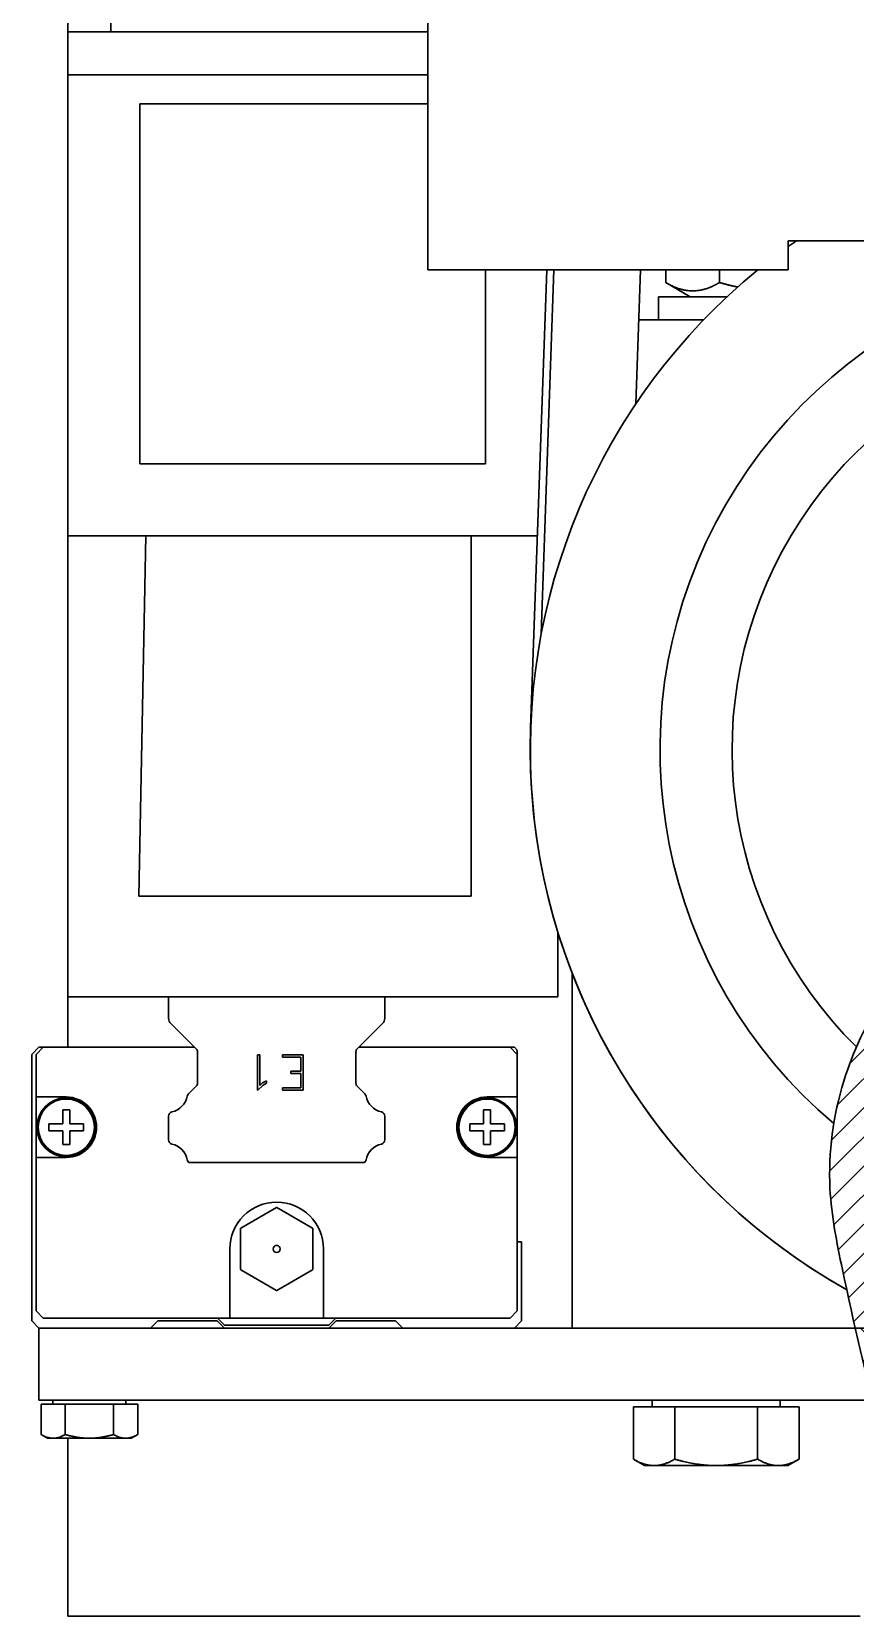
# Model space of a CAD drawing. Header units: millimetres. Extents: x 587 to 10361, y -8386 to 1488.
# Drawn here: x 5962.3 to 6019.5, y -229.8 to -119.8 of the extents above; entities that cross this region are included whole.
import ezdxf

# ---------------------------------------------------------------- set-up
doc = ezdxf.new("R2010")
doc.units = ezdxf.units.MM
for name, color, linetype, lineweight in [('Gruba', 7, 'Continuous', 30), ('Kreskowanie', 10, 'Continuous', 0), ('Widoczne (ISO)', 7, 'Continuous', 30)]:
    doc.layers.add(name, color=color, linetype=linetype, lineweight=lineweight)

msp = doc.modelspace()

# ---------------------------------------------------------------- hatches: boundary and pattern name
at = {"layer": 'Kreskowanie'}
h = msp.add_hatch(dxfattribs=at)
h.set_pattern_fill('ANSI31', color=256, scale=0.45)
h.set_pattern_definition([(45, (3921.040533765608, 68.47468106554356), (-1.01027881362028, 1.01027881362028), [])])
edge = h.paths.add_edge_path()
edge.add_line((6023.095447921868, -214.8099743861083), (6020.652073009023, -214.8099743861083))
edge.add_spline(control_points=[(6020.652073009023, -214.8099743861084), (6020.808123528811, -215.4767470796705), (6020.964642705861, -216.1433607328893), (6021.121161882911, -216.8099743861081)], knot_values=[0, 0, 0, 0, 2.055740479034898, 2.055740479034898, 2.055740479034898, 2.055740479034898], degree=3, periodic=0)
edge.add_line((6021.121161882911, -216.8099743861081), (6023.095447921869, -216.809974386108))
edge.add_line((6023.095447921868, -216.809974386108), (6023.095447921868, -216.2095141951463))
edge.add_line((6023.095447921868, -216.2095141951463), (6023.095447921868, -214.8099743861083))
edge = h.paths.add_edge_path()
edge.add_spline(control_points=[(6029.688752777998, -216.809974386108), (6029.923029944741, -216.1437038502239), (6030.157307111483, -215.4774333143398), (6030.379201154937, -214.809974386108)], knot_values=[69.84514158203173, 69.84514158203173, 69.84514158203173, 69.84514158203173, 71.93017812522746, 71.93017812522746, 71.93017812522746, 71.93017812522746], degree=3, periodic=0)
edge.add_line((6030.379201154937, -214.8099743861081), (6027.095447921868, -214.8099743861083))
edge.add_line((6027.095447921868, -214.8099743861083), (6027.095447921868, -216.2095141951455))
edge.add_line((6027.095447921868, -216.2095141951454), (6027.095447921868, -216.809974386108))
edge.add_line((6027.095447921868, -216.809974386108), (6029.688752777998, -216.809974386108))
edge = h.paths.add_edge_path()
edge.add_line((6023.095447921867, -191.8099743861077), (6023.095447921867, -189.1694849813607))
edge.add_line((6023.095447921867, -189.1694849813607), (6023.418696736126, -189.1694849813607))
edge.add_line((6023.418696736126, -189.1694849813607), (6023.418696736126, -187.9614864567673))
edge.add_line((6023.418696736125, -187.9614864567674), (6025.095447921868, -186.9934137083144))
edge.add_line((6025.095447921868, -186.9934137083144), (6026.772199107612, -187.9614864567679))
edge.add_line((6026.772199107612, -187.9614864567679), (6026.772199107612, -189.1694849813609))
edge.add_line((6026.772199107612, -189.1694849813609), (6027.095447921868, -189.1694849813609))
edge.add_line((6027.095447921868, -189.1694849813609), (6027.095447921867, -191.8099743861076))
edge.add_line((6027.095447921867, -191.8099743861075), (6027.095447921867, -209.8099743861053))
edge.add_line((6027.095447921867, -209.8099743861053), (6031.611991765705, -209.8099743861053))
edge.add_spline(control_points=[(6031.611991765707, -209.8099743861053), (6031.627568889489, -209.6845966290543), (6031.897150294889, -207.287526398317), (6031.605654578916, -204.8366103209431), (6031.260896162275, -202.5102914702984)], knot_values=[57.34545161681193, 57.34545161681193, 57.34545161681193, 57.34545161681193, 57.72952812658525, 64.68032469296664, 64.68032469296664, 64.68032469296664, 64.68032469296664], degree=3, periodic=0)
edge.add_spline(control_points=[(6031.260896162275, -202.5102914702984), (6031.192010538559, -202.0454734491664), (6030.914301634462, -200.2425831945366), (6030.647670799155, -198.4427985566761), (6030.668536222965, -197.1139832870213)], knot_values=[51.96033474738719, 51.96033474738719, 51.96033474738719, 51.96033474738719, 53.34916220944427, 57.34545161681192, 57.34545161681192, 57.34545161681192, 57.34545161681192], degree=3, periodic=0)
edge.add_spline(control_points=[(6030.668536222965, -197.1139832870213), (6030.677897345675, -196.5178198488587), (6030.915482085725, -193.8708734229397), (6034.194678189191, -188.1242542999616), (6024.764275288327, -181.8841367280803), (6021.251762310389, -186.9375652725297), (6020.103751283545, -189.0793368225102), (6019.581281400478, -190.28218879772)], knot_values=[27.13098473456453, 27.13098473456453, 27.13098473456453, 27.13098473456453, 28.92389130886063, 35.10975818038194, 44.69355620957762, 47.97832641473256, 51.96033474738721, 51.96033474738721, 51.96033474738721, 51.96033474738721], degree=3, periodic=0)
edge.add_spline(control_points=[(6019.581281400478, -190.28218879772), (6019.243273900704, -191.0603637737647), (6018.605120771948, -192.779586081276), (6018.173567692307, -194.6085160942259), (6018.008107243802, -195.6117363786821)], knot_values=[21.52759586682835, 21.52759586682835, 21.52759586682835, 21.52759586682835, 24.10372269102258, 27.13098473456452, 27.13098473456452, 27.13098473456452, 27.13098473456452], degree=3, periodic=0)
edge.add_spline(control_points=[(6018.008107243802, -195.6117363786821), (6017.762774244293, -197.0992401524288), (6017.544279229776, -200.5418164546888), (6018.306578855148, -204.345960015366), (6018.805072059569, -206.668134083159), (6018.907319402739, -207.1388661584391)], knot_values=[9.923047889538715, 9.923047889538715, 9.923047889538715, 9.923047889538715, 14.4116570052633, 20.08395099442125, 21.52759586682835, 21.52759586682835, 21.52759586682835, 21.52759586682835], degree=3, periodic=0)
edge.add_spline(control_points=[(6018.907319402739, -207.1388661584391), (6018.907801817022, -207.1410871244793), (6018.90828425614, -207.1433080820919), (6018.908766720076, -207.1455290312826)], knot_values=[9.916236613222235, 9.916236613222235, 9.916236613222235, 9.916236613222235, 9.923047889538715, 9.923047889538715, 9.923047889538715, 9.923047889538715], degree=3, periodic=0)
edge.add_spline(control_points=[(6018.908766720076, -207.1455290312826), (6019.10196854222, -208.0349041724866), (6019.299150034662, -208.922928799826), (6019.49921654792, -209.8099743861084)], knot_values=[7.1886731638307, 7.1886731638307, 7.1886731638307, 7.1886731638307, 9.916236613222235, 9.916236613222235, 9.916236613222235, 9.916236613222235], degree=3, periodic=0)
edge.add_line((6019.499216547919, -209.8099743861084), (6023.095447921867, -209.8099743861053))
edge.add_line((6023.095447921867, -209.8099743861053), (6023.095447921866, -191.8099743861076))
h = msp.add_hatch(dxfattribs=at)
h.set_pattern_fill('ANSI31', color=256, scale=0.45, angle=90)
h.set_pattern_definition([(135, (3921.040533765608, 68.47468106554356), (-1.01027881362028, -1.01027881362028), [])])
edge = h.paths.add_edge_path()
edge.add_line((6023.095447921868, -209.8099743861053), (6019.499216547921, -209.8099743861083))
edge.add_spline(control_points=[(6019.49921654792, -209.8099743861084), (6019.875716660234, -211.4792830446287), (6020.26243393655, -213.1451244758117), (6020.652073009024, -214.8099743861084)], knot_values=[2.055740479034898, 2.055740479034898, 2.055740479034898, 2.055740479034898, 7.188673163830702, 7.188673163830702, 7.188673163830702, 7.188673163830702], degree=3, periodic=0)
edge.add_line((6020.652073009025, -214.8099743861084), (6023.095447921868, -214.8099743861083))
edge.add_line((6023.095447921868, -214.8099743861083), (6023.095447921868, -209.8099743861053))
edge = h.paths.add_edge_path()
edge.add_spline(control_points=[(6030.379201154937, -214.809974386108), (6030.928852002523, -213.1566205604697), (6031.402520501652, -211.4959748069907), (6031.611991765706, -209.8099743861053)], knot_values=[64.68032469296665, 64.68032469296665, 64.68032469296665, 64.68032469296665, 69.84514158203176, 69.84514158203176, 69.84514158203176, 69.84514158203176], degree=3, periodic=0)
edge.add_line((6031.611991765707, -209.8099743861053), (6027.095447921868, -209.8099743861053))
edge.add_line((6027.095447921868, -209.8099743861053), (6027.095447921868, -214.8099743861081))
edge.add_line((6027.095447921868, -214.8099743861083), (6030.379201154938, -214.8099743861083))

# ---------------------------------------------------------------- linework, layer by layer
at = {"layer": 'Gruba'}
for p, q in [((5964.845447916559, -119.8099743807198), (5964.84544791653, 19.21702561928419)), ((5967.845447916559, -119.8099743807194), (5967.84544791653, 19.21702561928464)), ((5989.845447968515, -136.339268942741), (5989.845447968506, -106.3392689427409)), ((5967.845447916559, -119.8099743807194), (5964.845447916559, -119.8099743807198)), ((5964.845447921465, -122.8099743802843), (5964.845447921465, -119.8099743802845)), ((5967.845447916559, -119.8099743802836), (5989.845447968508, -119.8099743802766)), ((5964.845447922267, -154.8099743823392), (5964.845447922262, -122.8099743819843)), ((5964.845447921465, -122.8099743802843), (5989.845447968509, -122.8099743802763)), ((5969.845447922266, -149.8099743823384), (5969.845447922262, -124.8099743823393)), ((5969.845447922262, -124.8099743823393), (5989.845447968517, -124.8099743823354)), ((6014.845447969358, -136.3392689420078), (6014.845447969357, -134.3392689420078)), ((6014.845447969357, -134.3392689420078), (6064.845447969357, -134.3392689419932)), ((5989.845447968515, -136.339268942741), (5994.845447969359, -136.3392689420136)), ((5993.845447922262, -136.33926894203), (5993.845447922266, -149.8099743823337)), ((6014.845447969358, -136.3392689420078), (5994.845447969359, -136.3392689420136)), ((5996.970849808031, -168.133960403153), (5998.084416602996, -136.3392689420129)), ((5997.704499510283, -161.6172981661878), (5998.589828874797, -136.3392689420127)), ((6004.267641254065, -145.6434469792736), (6004.593507719208, -136.3392689420109)), ((6006.339909078901, -136.3392689420109), (6006.339909078902, -137.2252726105215)), ((6010.079833146398, -136.3392689420097), (6010.079833146398, -137.2252726090308)), ((6008.045447922261, -138.2099743825511), (6006.348433608202, -137.2302027115115)), ((6005.845447922261, -138.2099743825518), (6010.603363121923, -138.209974380876)), ((6005.845447922261, -139.8099743825518), (6005.845447922261, -138.2099743825518)), ((6008.978399687938, -139.8099743823311), (6004.471950875733, -139.809974382332)), ((5993.845447922266, -149.8099743823337), (5969.845447922266, -149.8099743823384)), ((5964.845447922267, -154.8099743851644), (5964.845447922274, -186.8099743851631)), ((5964.845447922267, -154.8099743823392), (5997.437504703162, -154.8099743823328)), ((5969.770809671016, -179.8099743851624), (5970.268327379927, -154.8099743851633)), ((5992.845447922266, -154.8099743851589), (5992.845447922271, -179.8099743851578)), ((5992.845447922271, -179.8099743851578), (5969.770809671016, -179.8099743851624)), ((5998.845447922271, -182.2838969018272), (5998.845447922272, -186.8099743851565)), ((5999.845447921869, -209.8099743861084), (5999.845447921868, -185.1664940519967)), ((5998.845447922272, -186.8099743851565), (5964.845447922274, -186.8099743851631)), ((5964.845447921339, -186.8099743899663), (5964.84544792134, -190.3099743857272)), ((5971.845447922268, -188.3028670057045), (5971.845447922268, -186.8099743851629)), ((5986.845447922267, -186.80997438516), (5986.845447922267, -188.3028670057015)), ((5973.757579952268, -190.422105815704), (5971.991894532268, -188.6564203957043)), ((5986.699001312267, -188.6564203957015), (5984.933315892267, -190.4221058157018)), ((5962.345447922267, -190.8099743858685), (5962.845447922267, -190.3099743858685)), ((5962.345447922269, -209.3099743858683), (5962.345447922267, -190.8099743858685)), ((5962.645447922268, -190.8099743857248), (5963.145447922268, -190.3099743857248)), ((5962.645447922268, -193.7599743857247), (5962.645447922268, -190.8099743857248)), ((5962.845447922267, -190.3099743858685), (5963.145447922268, -190.3099743858685)), ((5963.145447922268, -190.3099743857248), (5973.645448522268, -190.3099743857244)), ((5973.845447922268, -192.7919297957038), (5973.845447922268, -190.634237845704)), ((5978.014614589019, -193.2780577189247), (5978.014614589019, -190.8280577190229)), ((5978.014614589019, -190.8280577190229), (5978.177947922346, -190.8280577190228)), ((5978.177947922346, -190.8280577190228), (5978.177947922346, -192.9612352189374)), ((5979.75820208901, -190.9945577190493), (5979.75820208901, -190.8312243857225)), ((5979.75820208901, -190.8312243857225), (5981.180031255619, -190.8312243857223)), ((5981.016697922292, -190.9945577190491), (5979.75820208901, -190.9945577190493)), ((5981.016697922292, -191.9745577190098), (5981.016697922292, -190.9945577190491)), ((5981.180031255619, -190.8312243857223), (5981.180031255619, -193.2812243856241)), ((5984.845447922267, -190.6342378457018), (5984.845447922267, -192.7919297957017)), ((5985.045447322268, -190.309974385724), (5995.545447922268, -190.3099743857236)), ((5995.545447922268, -190.3099743857236), (5996.045447922268, -190.8099743857235)), ((5995.545447922268, -190.3099743858673), (5995.845447922267, -190.3099743858673)), ((5995.845447922267, -190.3099743858673), (5996.045447922268, -190.5099743858673)), ((5996.045447922268, -190.8099743857235), (5996.045447922268, -190.5099743858673)), ((5996.045447922268, -190.8099743857235), (5996.045447922268, -193.7599743857236)), ((5980.330825422319, -192.1378910523367), (5980.330825422319, -191.97455771901)), ((5980.330825422319, -191.9745577190099), (5981.016697922292, -191.9745577190098)), ((5981.016697922292, -192.1378910523366), (5980.330825422319, -192.1378910523367)), ((5981.016697922292, -193.1178910522974), (5981.016697922292, -192.1378910523366)), ((5973.224944742268, -193.5366991257039), (5973.757580372268, -193.0040614157037)), ((5978.049067922351, -193.2780577189247), (5978.014614589019, -193.2780577189247)), ((5978.396470422338, -192.9324327189386), (5978.049067922351, -193.2780577189247)), ((5978.177947922346, -192.9612352189374), (5978.364568755672, -192.7731102189449)), ((5978.364568755673, -192.7731102189449), (5978.635727922328, -192.6393077189502)), ((5978.635727922328, -192.8113910522767), (5978.396470422338, -192.9324327189386)), ((5978.635727922328, -192.6393077189502), (5978.635727922328, -192.8113910522767)), ((5979.75820208901, -193.1178910522976), (5981.016697922292, -193.1178910522974)), ((5979.75820208901, -193.2812243856245), (5979.75820208901, -193.1178910522976)), ((5981.180031255619, -193.2812243856241), (5979.75820208901, -193.2812243856245)), ((5984.933315472268, -193.0040614157016), (5985.465951102267, -193.5366991257015)), ((5962.645447922268, -193.7599743857247), (5964.745447922268, -193.7599743857247)), ((5962.645447922268, -197.9599743857416), (5962.645447922268, -193.7599743857417)), ((5993.945447922268, -193.7599743857236), (5996.045447922268, -193.7599743857236)), ((5996.045447922268, -193.7599743857404), (5996.045447922268, -197.9599743857405)), ((5971.845447922269, -196.7311361857039), (5971.845447922268, -195.0888205657041)), ((5986.845447922267, -195.0888205657011), (5986.845447922267, -196.731136185701)), ((5964.745447922269, -197.9599743857246), (5962.645447922268, -197.9599743857246)), ((5962.645447922268, -208.6099743857246), (5962.645447922268, -197.9599743857246)), ((5996.045447922268, -197.9599743857235), (5993.945447922268, -197.9599743857236)), ((5996.045447922268, -197.9599743857235), (5996.045447922268, -208.6099743857234)), ((5973.251665002268, -198.3099783757036), (5973.224945272268, -198.2832586457037)), ((5985.439230842268, -198.3099783757012), (5973.251665002268, -198.3099783757036)), ((5985.465950572268, -198.2832586457012), (5985.439230842268, -198.3099783757011)), ((5979.338068024354, -201.4274838258062), (5976.852827820288, -202.8623379265512)), ((5981.838068024248, -202.8623379265509), (5979.352827820183, -201.4274838258062)), ((5976.845447922268, -202.8751202848761), (5976.845447922268, -205.7448284864425)), ((5981.845447922268, -205.7448284864424), (5981.845447922268, -202.8751202848758)), ((5976.095447922269, -209.1099743857241), (5976.095447922268, -204.3099743857241)), ((5982.595447922268, -204.3099743857239), (5982.595447922269, -209.1099743857238)), ((5996.345447922268, -203.8099743858671), (5996.045447922268, -203.8099743858672)), ((5996.345447922268, -209.309974385867), (5996.345447922268, -203.8099743858671)), ((5976.852827820288, -205.7576108447674), (5979.338068024354, -207.1924649455123)), ((5979.352827820183, -207.1924649455123), (5981.838068024248, -205.7576108447673)), ((5963.145447922268, -209.1099743857245), (5962.645447922268, -208.6099743857246)), ((5996.045447922268, -208.6099743857234), (5995.545447922268, -209.1099743857234)), ((5962.845447922269, -209.8099743858683), (5962.345447922269, -209.3099743858683)), ((5962.845447921865, -214.8099743861092), (5962.845447921865, -209.8099743861092)), ((5962.845447921865, -209.809974386109), (6019.49921654792, -209.8099743861084)), ((5976.095447922269, -209.1099743857241), (5963.145447922268, -209.1099743857245)), ((5970.595447922269, -209.8099743858679), (5971.095447922269, -209.3099743858679)), ((5971.095447922269, -209.3099743858679), (5975.220447922269, -209.3099743858678)), ((5975.720447922269, -209.8099743858678), (5975.220447922268, -209.3099743858678)), ((5975.720447922269, -209.5999743857578), (5975.230447922268, -209.1099743857579)), ((5982.970447922269, -209.5999743857576), (5975.720447922269, -209.5999743857579)), ((5982.595447922268, -209.1099743857408), (5976.095447922269, -209.109974385741)), ((5995.545447922268, -209.1099743857234), (5982.595447922269, -209.1099743857238)), ((5983.460447922269, -209.1099743857576), (5982.970447922269, -209.5999743857576)), ((5983.470447922268, -209.3099743858676), (5982.970447922269, -209.8099743858676)), ((5983.470447922268, -209.3099743858676), (5987.595447922268, -209.3099743858675)), ((5987.595447922268, -209.3099743858675), (5988.095447922269, -209.8099743858673)), ((5996.345447922268, -209.309974385867), (5995.845447922268, -209.8099743858671)), ((6019.499216547919, -209.8099743861058), (5999.845447921869, -209.8099743861084)), ((6019.49921654792, -209.8099743861084), (6023.095447921867, -209.8099743861053)), ((5962.845447921865, -214.8099743861092), (6023.095447921867, -214.8099743861083)), ((6005.40544796643, -215.2739418735525), (6005.40544796643, -214.8099743861062)), ((6014.285447966433, -215.2739418735528), (6014.285447966433, -214.8099743861097)), ((5964.845447921345, -217.4497630645526), (5964.845447921347, -229.8099743899636)), ((5964.845447921347, -229.8099743899636), (6019.845447921345, -229.8099743899463))]:
    msp.add_line(p, q, dxfattribs=at)
for centre, radius in [((5964.745447922268, -195.8599743857416), 2.049999999999991), ((5964.745447922268, -195.8599743857229), 1.953762470121472), ((5993.945447922268, -195.8599743857405), 2.049999999999991), ((5993.945447922268, -195.8599743857219), 1.953762470121472), ((5979.345447922268, -204.3099743856228), 0.249999999999999)]:
    msp.add_circle(centre, radius, dxfattribs=at)
for centre, radius, start, end in [((6039.949600356751, -169.639233996878), 43, 124.8220592441189, 125.7194954809987), ((6039.949600356751, -169.639233996878), 42.99999999999997, 129.2477226316159, 240.7017792138722), ((6039.949600356751, -169.639233996878), 33.99999999999996, 357.8736210899716, 229.8089752655925), ((6039.949600356557, -169.639233997028), 28.99999999999996, 356.7455823513556, 225.3836808308717), ((6039.949600355814, -169.6392339975705), 43.00510257216818, 177.9941114129465, 240.7078048104032), ((5972.34544785704, -188.3028670315362), 0.4999999347719662, 179.9999971683443, 225.0000031922263), ((5986.345447987495, -188.3028670315334), 0.4999999347719299, 314.9999968077737, 2.831642642241727e-06), ((5973.545447966846, -190.6342378359509), 0.2999999554215896, 359.9999980909034, 45.00000470306514), ((5985.145447877689, -190.6342378359486), 0.2999999554216358, 134.9999952969441, 180.0000019090965), ((5973.437077231425, -193.7488307680563), 0.3000000444048345, 135.0001143587101, 169.2414088169046), ((5973.545447899792, -192.7919297876828), 0.3000000224763958, 315.0001140415363, 359.9999985212165), ((5985.145447944744, -192.7919297876805), 0.3000000224763706, 180.0000014787705, 224.9998859584822), ((5985.253818613111, -193.7488307680539), 0.3000000444048537, 10.75859118313377, 44.99988564129907), ((5964.745447922268, -195.8599743857246), 2.099999999999992, 270, 90), ((5971.76695907596, -193.4314895372004), 1.399999987952918, 282.8641697195142, 349.241411519522), ((5986.923936768577, -193.4314895371974), 1.39999998795291, 190.7585884805036, 257.1358302804858), ((5993.945447922268, -195.8599743857236), 2.099999999999992, 90, 270), ((5972.145447941002, -195.0888205849315), 0.3000000187338656, 102.8641726148387, 179.9999963777413), ((5986.545447925881, -195.0888205671099), 0.2999999963871251, 0, 77.13583078827756), ((5972.145447918656, -196.7311361842951), 0.299999996387125, 180, 257.1358307882775), ((5986.545447903534, -196.7311361664736), 0.3000000187338696, 282.8641726148387, 359.9999963777413), ((5971.766959088885, -198.3884672079735), 1.39999997899751, 10.75856746153743, 77.1358307393716), ((5986.923936755651, -198.3884672079705), 1.399999978997498, 102.8641692606284, 169.2414325384882), ((5973.437077324037, -198.0711266095395), 0.3000000135913767, 190.758567769904, 224.9999978926096), ((5985.253818520499, -198.0711266095371), 0.3000000135914094, 315.0000021073996, 349.2414322301216), ((5979.345447922268, -204.309974385724), 3.249999999999988, 0, 180), ((5979.345447922268, -204.3099743856592), 2.882499999999988, 89.85330864635107, 90.14669135364895), ((5979.345447922268, -204.3099743856592), 2.882499999999983, 149.85330864379, 150.1466913553254), ((5979.345447922268, -204.3099743856592), 2.882499999999983, 29.85330864467462, 30.14669135620997), ((5979.345447922268, -204.3099743856592), 2.882499999999983, 209.8533086446746, 210.14669135621), ((5979.345447922268, -204.3099743856592), 2.882499999999983, 329.85330864379, 330.1466913553255), ((5979.345447922268, -204.3099743856592), 2.882499999999988, 269.8533086463511, 270.146691353649)]:
    msp.add_arc(centre, radius, start, end, dxfattribs=at)
for points, weights in [([(6006.339909078902, -137.2252726105215), (6008.20987111265, -138.3086059431096), (6010.079833146398, -137.2252726090308)], [1, 1.154700538379253, 1]), ([(6010.079833146398, -137.2252726090308), (6010.732937013882, -137.4138078240338), (6011.338742475232, -137.5390967496139)], [1, 1.023872545452664, 1.04037732822835]), ([(5964.505447922268, -195.6199743857168), (5964.505447922268, -195.4115302836805), (5964.505447922271, -194.6599743857225)], [3.786192365626034, 3.018370840533556, 1.498712528871951]), ([(5964.505447922268, -194.6599743857198), (5964.745447922268, -194.6599743857198), (5964.985447922271, -194.6599743857198)], [1.301183440744208, 1.326951951023682, 1.301183440744208]), ([(5964.98544792227, -194.6599743857223), (5964.985447922269, -195.4115302836806), (5964.98544792227, -195.6199743857167)], [1.49871252887187, 3.018370840533524, 3.786192365626023]), ([(5993.705447922269, -195.6199743857156), (5993.705447922269, -195.4115302836798), (5993.70544792227, -194.6599743857212)], [3.786192365626089, 3.018370840533513, 1.498712528871565]), ([(5993.705447922266, -194.6599743857188), (5993.945447922267, -194.6599743857185), (5994.185447922268, -194.6599743857186)], [1.301183440744208, 1.326951951023682, 1.301183440744208]), ([(5994.185447922268, -194.6599743857214), (5994.185447922268, -195.4115302836797), (5994.185447922267, -195.6199743857156)], [1.49871252887187, 3.018370840533501, 3.786192365625999]), ([(5963.545447922269, -196.0999743857215), (5963.545447922269, -195.8599743857196), (5963.545447922269, -195.6199743857183)], [4.203092582752699, 4.286330219379745, 4.203092582752705]), ([(5963.545447922272, -195.6199743857198), (5964.297003820234, -195.6199743857167), (5964.50544792227, -195.619974385716)], [1.498712528871868, 3.018370840533501, 3.786192365625989]), ([(5964.985447922267, -195.619974385716), (5965.193892024304, -195.6199743857167), (5965.945447922264, -195.6199743857196)], [3.786192365626086, 3.018370840533633, 1.498712528872013]), ([(5965.945447922269, -196.0999743857213), (5965.945447922269, -195.8599743857194), (5965.945447922269, -195.619974385718)], [4.203092582752706, 4.286330219379745, 4.203092582752703]), ([(5992.745447922268, -196.0999743857204), (5992.745447922268, -195.8599743857187), (5992.745447922268, -195.6199743857171)], [4.203092582752702, 4.286330219379748, 4.203092582752701]), ([(5992.745447922272, -195.6199743857186), (5993.497003820233, -195.6199743857155), (5993.705447922269, -195.6199743857151)], [1.498712528871873, 3.018370840533543, 3.786192365626031]), ([(5994.185447922267, -195.619974385715), (5994.393892024304, -195.6199743857155), (5995.145447922266, -195.6199743857187)], [3.786192365625936, 3.018370840533386, 1.498712528871619]), ([(5995.145447922269, -196.0999743857203), (5995.145447922269, -195.8599743857185), (5995.145447922269, -195.6199743857171)], [4.203092582752705, 4.286330219379746, 4.203092582752703]), ([(5964.50544792227, -196.099974385716), (5964.297003820235, -196.0999743857167), (5963.545447922271, -196.0999743857199)], [3.786192365625936, 3.018370840533386, 1.498712528871619]), ([(5964.505447922266, -197.0599743857172), (5964.50544792227, -196.3084184877526), (5964.50544792227, -196.0999743857152)], [1.498712528871872, 3.018370840533527, 3.786192365626025]), ([(5965.945447922264, -196.0999743857198), (5965.193892024303, -196.0999743857166), (5964.985447922267, -196.099974385716)], [1.498712528871873, 3.018370840533543, 3.786192365626031]), ([(5964.985447922269, -196.0999743857152), (5964.985447922269, -196.3084184877525), (5964.985447922269, -197.0599743857169)], [3.786192365626025, 3.018370840533593, 1.498712528872135]), ([(5993.705447922268, -196.099974385715), (5993.497003820233, -196.0999743857155), (5992.745447922272, -196.0999743857187)], [3.786192365626086, 3.018370840533633, 1.498712528872013]), ([(5993.705447922269, -197.0599743857161), (5993.705447922266, -196.3084184877516), (5993.705447922269, -196.0999743857142)], [1.498712528871871, 3.018370840533536, 3.786192365626035]), ([(5995.145447922268, -196.0999743857188), (5994.393892024305, -196.0999743857154), (5994.185447922267, -196.0999743857149)], [1.498712528871868, 3.018370840533501, 3.786192365625989]), ([(5994.185447922268, -196.0999743857142), (5994.185447922268, -196.3084184877517), (5994.185447922271, -197.0599743857159)], [3.786192365626046, 3.018370840533571, 1.498712528871965]), ([(5964.985447922268, -197.0599743857197), (5964.745447922268, -197.0599743857197), (5964.505447922268, -197.0599743857197)], [1.301183440744208, 1.326951951023682, 1.301183440744208]), ([(5994.185447922268, -197.0599743857189), (5993.94544792227, -197.0599743857185), (5993.705447922269, -197.0599743857189)], [1.301183440744208, 1.326951951023682, 1.301183440744208])]:
    msp.add_rational_spline(points, weights, degree=2, dxfattribs=at)
msp.add_spline([(6021.121161882911, -216.8099743861081), (6018.604086538351, -205.7254790861732), (6017.742624263079, -200.1189826893385), (6018.700167214407, -192.664357898039), (6021.472039710585, -186.7208017571054), (6023.691429983435, -184.2992274515243), (6031.906254442143, -189.2354044922138), (6030.847900124983, -195.3300607656663), (6031.049504520637, -201.1157453216861), (6031.65426269958, -209.4334130525292), (6029.688752777998, -216.809974386108)], degree=3, dxfattribs=at)
at = {"layer": 'Widoczne (ISO)'}
for p, q in [((5962.993386627324, -215.0740007691975), (5962.993386627324, -217.1904141951848)), ((5964.66984407269, -215.0740007691975), (5962.993386627324, -215.0740007691975)), ((5963.812155069677, -215.0740007691975), (5963.812155069677, -214.8099743861071)), ((5964.66984407269, -215.0740007691975), (5964.66984407269, -217.1904141951848)), ((5968.022758963421, -215.0740007691975), (5964.66984407269, -215.0740007691975)), ((5968.022758963421, -215.0740007691975), (5968.022758963421, -217.1904141951848)), ((5969.699216408787, -215.0740007691977), (5968.022758963421, -215.0740007691975)), ((5968.880447966434, -215.0740007691977), (5968.880447966434, -214.8099743861071)), ((5969.699216408787, -215.0740007691977), (5969.699216408787, -217.1904141951848)), ((6004.097593861865, -215.2739418735525), (6004.097593861865, -218.902079175245)), ((6006.971520911062, -215.2739418735525), (6004.097593861865, -215.2739418735525)), ((6006.971520911062, -215.2739418735525), (6006.971520911062, -218.902079175245)), ((6012.719375009459, -215.2739418735525), (6006.971520911062, -215.2739418735525)), ((6012.719375009459, -215.2739418735525), (6012.719375009459, -218.902079175245)), ((6015.593302058658, -215.273941873553), (6012.719375009459, -215.2739418735525)), ((6015.593302058658, -215.273941873553), (6015.593302058658, -218.902079175245)), ((5963.442592045954, -217.4497630645526), (5962.993386627324, -217.1904141951848)), ((5963.831615350007, -217.4497630645526), (5963.442592045954, -217.4497630645526)), ((5966.346301518055, -217.4497630645526), (5963.831615350007, -217.4497630645526)), ((5968.860987686105, -217.4497630645526), (5966.346301518055, -217.4497630645526)), ((5969.250010990156, -217.4497630645526), (5968.860987686105, -217.4497630645526)), ((5969.250010990156, -217.4497630645526), (5969.699216408787, -217.1904141951848)), ((6004.867660293803, -219.3466772370184), (6004.097593861865, -218.902079175245)), ((6005.534557386463, -219.3466772370184), (6004.867660293803, -219.3466772370184)), ((6009.845447960261, -219.3466772370184), (6005.534557386463, -219.3466772370184)), ((6014.156338534059, -219.3466772370184), (6009.845447960261, -219.3466772370184)), ((6014.823235626718, -219.3466772370184), (6014.156338534059, -219.3466772370184)), ((6014.823235626718, -219.3466772370184), (6015.593302058658, -218.902079175245))]:
    msp.add_line(p, q, dxfattribs=at)
for points, weights in [([(5963.831615350006, -217.4497630645528), (5963.442592045955, -217.4497630645528), (5962.993386627323, -217.1904141951848)], [1, 1.037954849302063, 1]), ([(5964.66984407269, -217.1904141951848), (5964.220638654059, -217.4497630645528), (5963.831615350006, -217.4497630645528)], [1, 1.037954849302042, 1]), ([(5966.346301518054, -217.4497630645528), (5965.56825490995, -217.4497630645528), (5964.66984407269, -217.1904141951848)], [1, 1.037954849302017, 1]), ([(5968.022758963421, -217.1904141951848), (5967.124348126158, -217.4497630645528), (5966.346301518054, -217.4497630645528)], [1, 1.037954849302038, 1]), ([(5968.860987686104, -217.4497630645528), (5968.471964382051, -217.4497630645528), (5968.022758963421, -217.1904141951848)], [1, 1.037954849302061, 1]), ([(5969.699216408787, -217.1904141951848), (5969.250010990155, -217.4497630645528), (5968.860987686104, -217.4497630645528)], [1, 1.037954849302059, 1]), ([(6005.534557386463, -219.3466772370189), (6004.867660293804, -219.3466772370189), (6004.097593861864, -218.902079175245)], [1, 1.037954849302063, 1]), ([(6006.971520911063, -218.902079175245), (6006.201454479125, -219.3466772370189), (6005.534557386463, -219.3466772370189)], [1, 1.037954849302042, 1]), ([(6009.84544796026, -219.3466772370189), (6008.511653774938, -219.3466772370189), (6006.971520911063, -218.902079175245)], [1, 1.037954849302017, 1]), ([(6012.719375009458, -218.902079175245), (6011.17924214558, -219.3466772370189), (6009.84544796026, -219.3466772370189)], [1, 1.037954849302038, 1]), ([(6014.156338534059, -219.3466772370189), (6013.489441441397, -219.3466772370189), (6012.719375009458, -218.902079175245)], [1, 1.037954849302061, 1]), ([(6015.593302058659, -218.902079175245), (6014.823235626717, -219.3466772370189), (6014.156338534059, -219.3466772370189)], [1, 1.037954849302059, 1])]:
    msp.add_rational_spline(points, weights, degree=2, dxfattribs=at)

doc.saveas('drawing.dxf')
